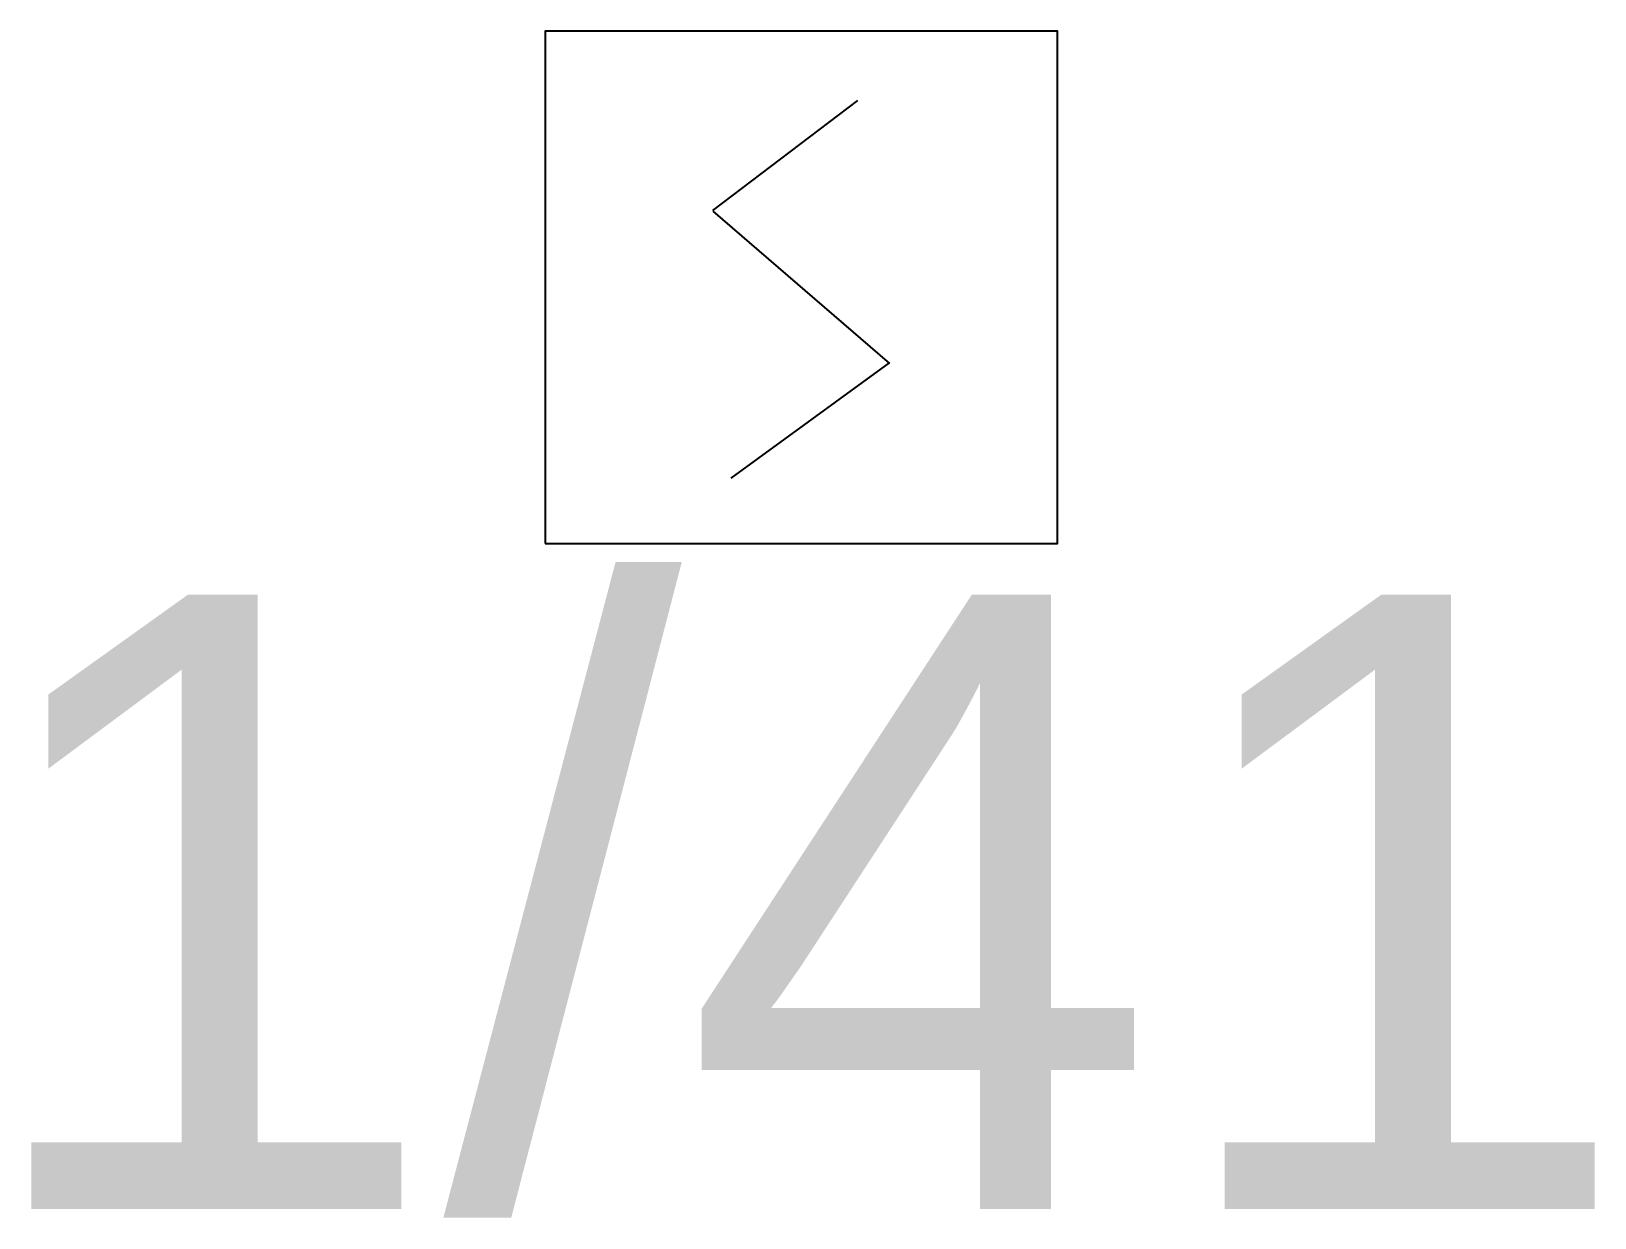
# Model space of a CAD drawing. Header units: millimetres. Extents: x 253 to 375, y 131 to 223.
import ezdxf
from ezdxf.enums import TextEntityAlignment as Align

# ---------------------------------------------------------------- set-up
doc = ezdxf.new("R2010")
doc.units = ezdxf.units.MM
doc.layers.add('__DP_SAP_01_DETEKCJA', color=1, linetype='Continuous')
doc.styles.add('opis_czujki', font='arial.ttf')
doc.styles.add('opis_czujki_2', font='arial.ttf')

# ---------------------------------------------------------------- blocks, each defined once
blk = doc.blocks.new('POLON6000_DOR')
for p, q in [((44, 146), (-69.4, 60)), ((-69, 59.5), (69, -59.5)), ((68.7, -59), (-55, -149))]:
    blk.add_line(p, q)
blk.add_lwpolyline([(-200, -200), (200, -200), (200, 200), (-200, 200)], close=True)
for tag, height, style, flags, p in [('RAW', 180, 'opis_czujki_2', 9, (0, 354.9)), ('CENTRALA', 280, 'opis_czujki', 8, (-9, -421.1))]:
    blk.add_attdef(tag, text='', height=height, dxfattribs=dict(style=style, flags=flags)).set_placement(p, align=Align.MIDDLE_CENTER)
at = {"style": 'opis_czujki_2', "flags": 9}
blk.add_attdef('PLAN', (276.4, -89.8), '', height=180, dxfattribs=at)

msp = doc.modelspace()

# ---------------------------------------------------------------- block references
at = {"layer": '__DP_SAP_01_DETEKCJA'}
ref = msp.add_blockref('POLON6000_DOR', (312.65, 203.32), dxfattribs=dict(at, xscale=0.1, yscale=0.1))
ref.add_attrib('CENTRALA', '1/41', dxfattribs={"layer": '0', "height": 48, "style": 'opis_czujki', "flags": 8}).set_placement((312.65, 179.32), align=Align.TOP_CENTER)

doc.saveas('drawing.dxf')
